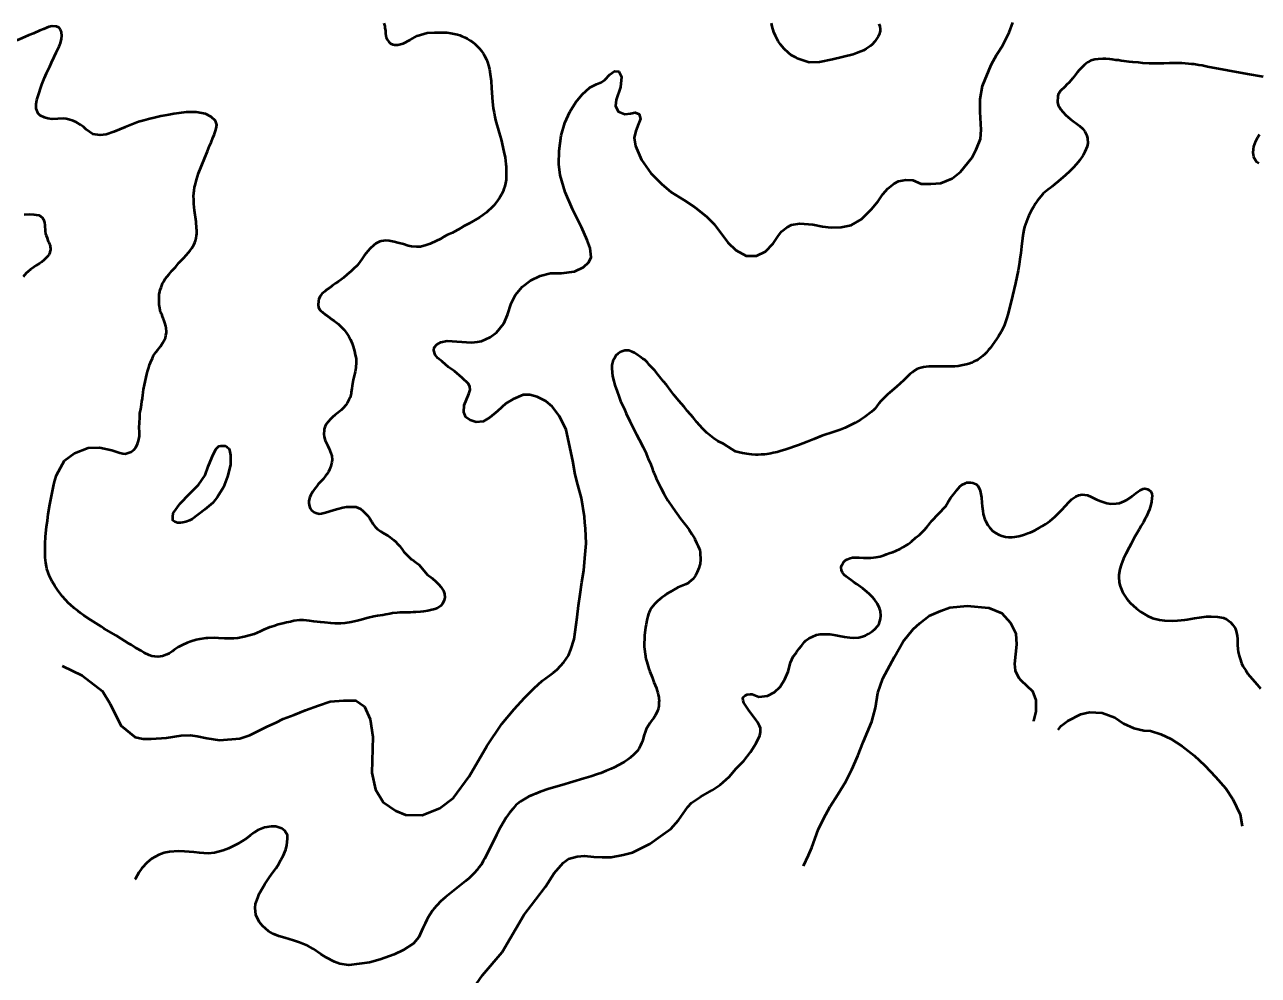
# Model space of a CAD drawing. Header units: metres. Extents: x 531395 to 538605, y 1843190 to 1853105.
# Drawn here: x 532076 to 533342, y 1845342 to 1846317 of the extents above; entities that cross this region are included whole.
import ezdxf

# ---------------------------------------------------------------- set-up
doc = ezdxf.new("R2010")
doc.units = ezdxf.units.M
doc.header["$LTSCALE"] = 4
doc.layers.add('2', color=7, linetype='Continuous', lineweight=53)

msp = doc.modelspace()

# ---------------------------------------------------------------- linework, layer by layer
at = {"layer": '2'}
for points in [[(532112.52, 1846312.42), (532111.03, 1846314.56), (532108.68, 1846315.6), (532104.23, 1846315.7), (532100.76, 1846315.05), (532095.28, 1846312.8), (532091.36, 1846311.31), (532084.86, 1846308.28), (532080.31, 1846306.48), (532073.47, 1846303.52), (532068.49, 1846301.67), (532061.21, 1846298.65), (532056.11, 1846296.89), (532054.25, 1846296.35)], [(532215.42, 1846022.14), (532214.24, 1846028.54), (532214.04, 1846030.06), (532213.83, 1846032.8), (532213.82, 1846036.48), (532214.08, 1846040.51), (532214.54, 1846043.65), (532214.91, 1846045.25), (532215.8, 1846047.91), (532217.46, 1846051.73), (532218.6, 1846054.11), (532220.18, 1846056.85), (532221.99, 1846059.09), (532224.18, 1846061.51), (532227.01, 1846065.06), (532230.53, 1846068.71), (532234.11, 1846073.05), (532236.97, 1846075.89), (532239.12, 1846078.22), (532243.87, 1846083.56), (532245.77, 1846085.89), (532247.49, 1846088.29), (532249.4, 1846091.51), (532250.54, 1846094.03), (532251.14, 1846095.67), (532251.87, 1846098.3), (532252.35, 1846101.08), (532252.5, 1846102.98), (532252.51, 1846106.22), (532252.38, 1846108.53), (532251.74, 1846115.18), (532250.2, 1846126.79), (532249.63, 1846133.74), (532249.37, 1846138.25), (532249.3, 1846141.01), (532249.5, 1846144.95), (532249.77, 1846147.3), (532250.33, 1846150.74), (532250.76, 1846152.85), (532252.11, 1846158.15), (532252.2, 1846158.39), (532254.12, 1846164.99), (532263.6, 1846187.6), (532265.68, 1846193.08), (532267.24, 1846196.6), (532269.06, 1846201.49), (532270.36, 1846204.43), (532271.86, 1846208.39), (532272.55, 1846210.81), (532273.22, 1846214.6), (532271.64, 1846218.68), (532267.34, 1846222.98), (532261.45, 1846225.92), (532251.78, 1846227.73), (532245.68, 1846227.73), (532241.6, 1846227.55), (532234.17, 1846226.62), (532228.92, 1846225.96), (532223.71, 1846225.08), (532215.46, 1846223.6), (532210.3, 1846222.29), (532202.98, 1846220.48), (532198.26, 1846219.22), (532192.69, 1846217.63), (532179.05, 1846212.12), (532167.51, 1846207.59), (532159.36, 1846204.65), (532153.25, 1846203.97), (532146, 1846205.1), (532139.17, 1846209.91), (532136.41, 1846212.44), (532133.24, 1846214.71), (532128.58, 1846217.34), (532125.65, 1846218.64), (532121.25, 1846220.08), (532118.61, 1846220.75), (532115.35, 1846221.12), (532109.95, 1846220.77), (532104.09, 1846220.59), (532099.81, 1846221.16), (532096.24, 1846222.15), (532091.86, 1846224.38), (532089.62, 1846226.31), (532087.86, 1846231.42), (532087.75, 1846235.84), (532088.42, 1846240.26), (532090.62, 1846247.41), (532092.07, 1846251.81), (532093.54, 1846255.99), (532096.24, 1846262.77), (532098.41, 1846267.59), (532101.64, 1846274.54), (532103.58, 1846278.56), (532106.26, 1846284.56), (532108.29, 1846288.7), (532111.29, 1846294.84), (532112.6, 1846298.56), (532113.71, 1846303.02), (532114.13, 1846305.85), (532113.54, 1846309.66), (532112.52, 1846312.42)], [(532444.59, 1846319.08), (532445.37, 1846315.93), (532445.61, 1846314.05), (532446.07, 1846311.14), (532446.34, 1846308.21), (532446.95, 1846304.17), (532447.77, 1846302.17), (532449.61, 1846299.73), (532451.14, 1846298.2), (532453.59, 1846296.98), (532455.44, 1846296.73), (532458.89, 1846296.71), (532464.38, 1846297.98), (532471.57, 1846301.79), (532478.75, 1846306.01), (532488.9, 1846308.97), (532496.5, 1846309.4), (532508.98, 1846309.29), (532513.35, 1846308.65), (532516.73, 1846308), (532520.12, 1846307.16), (532522.34, 1846306.48), (532524.54, 1846305.68), (532527.81, 1846304.25), (532529.88, 1846303.19), (532533.11, 1846301.28), (532535.7, 1846299.47), (532538.1, 1846297.46), (532540.89, 1846294.75), (532542.65, 1846292.88), (532544.33, 1846290.91), (532545.19, 1846289.77), (532546.62, 1846287.62), (532547.92, 1846285.4), (532549.67, 1846281.83), (532550.89, 1846278.78), (532551.92, 1846275.59), (532552.88, 1846271.64), (532553.65, 1846266.57), (532554.47, 1846259.71), (532554.84, 1846252.33), (532555.87, 1846238.22), (532556.73, 1846231.73), (532557.53, 1846226.83), (532558.37, 1846222.9), (532559.18, 1846219.57), (532562.71, 1846206.53), (532564.71, 1846199.66), (532567.75, 1846187.03), (532568.81, 1846181.21), (532569.77, 1846174.24), (532569.99, 1846172.03), (532570.17, 1846168.57), (532570.03, 1846160.54), (532569.87, 1846158.27), (532569.27, 1846154.74), (532568.55, 1846151.82), (532567.7, 1846148.91), (532566.89, 1846146.63), (532566.35, 1846145.38), (532565.22, 1846143.15), (532563.11, 1846139.65), (532561.55, 1846137.35), (532559.89, 1846135.09), (532557.19, 1846131.81), (532554.17, 1846128.71), (532551.98, 1846126.73), (532549.71, 1846124.83), (532546.2, 1846122.16), (532542.55, 1846119.72), (532531.91, 1846113.55), (532526.61, 1846110.69), (532521.15, 1846107.41), (532516.5, 1846104.9), (532515.01, 1846103.97), (532509.79, 1846101.77), (532506.13, 1846099.68), (532502.39, 1846097.49), (532498.41, 1846095.65), (532492.08, 1846092.75), (532487.95, 1846091.37), (532481.96, 1846089.57), (532478.06, 1846089.36), (532472.76, 1846089.75), (532469.6, 1846090.5), (532464.61, 1846092.17), (532458.78, 1846093.63), (532455.12, 1846094.61), (532449.82, 1846095.66), (532446.45, 1846095.91), (532441.74, 1846095.32), (532440.36, 1846094.86), (532436.2, 1846092.99), (532434.04, 1846091.1), (532430.55, 1846087.69), (532428.01, 1846085.08), (532424.61, 1846080.92), (532422.49, 1846077.98), (532419.33, 1846073.47), (532417.03, 1846070.5), (532413.48, 1846066.8)], [(532752.72, 1846137.42), (532763.69, 1846130.08), (532775.91, 1846120.4), (532783.36, 1846112.75), (532797.61, 1846093.94), (532805.61, 1846086.25), (532816.2, 1846080.37), (532827, 1846080.12), (532836.26, 1846084.75), (532844.02, 1846093.08), (532848.69, 1846100.19), (532852.42, 1846105.15), (532858.23, 1846109.8), (532862.93, 1846112.07), (532871.47, 1846113.6), (532884.85, 1846112.46), (532894.45, 1846110.45), (532903.63, 1846109.36), (532913.72, 1846109.67), (532923.91, 1846111.82), (532934.52, 1846117.9), (532944.75, 1846128.13), (532951.77, 1846136.27), (532956.44, 1846143.38), (532961.56, 1846149.36), (532968.06, 1846154.63), (532972.63, 1846157), (532980.13, 1846158.34), (532987.46, 1846157.73), (532996.01, 1846154.06), (533005.79, 1846154.06), (533016.17, 1846154.67), (533027.78, 1846159.56), (533036.34, 1846166.29), (533048.34, 1846181.01), (533052.43, 1846189.46), (533056.74, 1846200.41), (533057.61, 1846209.64), (533056.48, 1846228.06), (533056.36, 1846240.92), (533058.82, 1846254.64), (533067.68, 1846276.35), (533073.43, 1846286.94), (533079.18, 1846295.82), (533086.27, 1846309.37), (533089.79, 1846319.79)], [(532868.7, 1846282.79), (532867.09, 1846283.56), (532862.57, 1846286.28), (532859.63, 1846288.61), (532855.35, 1846292.51), (532851.56, 1846297.23), (532849.26, 1846300.59), (532846.24, 1846306.06), (532844.77, 1846309.62), (532843.05, 1846315.44), (532842.34, 1846319.08)], [(532952.37, 1846318.18), (532953.38, 1846316), (532953.86, 1846312.72), (532953.72, 1846310.6), (532952.86, 1846307.35), (532951.86, 1846305.23), (532949.74, 1846302.12), (532948.26, 1846300.04), (532945.64, 1846297.15), (532943.44, 1846295.47), (532939.56, 1846292.72), (532936.7, 1846291.05), (532933.79, 1846289.76)], [(532933.79, 1846289.76), (532929.4, 1846288.11), (532926.01, 1846286.85), (532904.95, 1846281.73), (532891.37, 1846279.1), (532880.86, 1846278.66), (532868.7, 1846282.79)], [(533346.85, 1846264.02), (533330.64, 1846266.65), (533289.73, 1846274.3), (533284.34, 1846275.51), (533280.73, 1846275.9), (533275.58, 1846276.92), (533273.79, 1846277.01), (533266.89, 1846277.72), (533263.31, 1846277.89), (533259.73, 1846278.07), (533256.17, 1846278.04), (533250.56, 1846277.76), (533245.03, 1846277.58), (533240.85, 1846277.48), (533234.36, 1846277.5), (533229.86, 1846277.46), (533223.32, 1846277.89), (533218.95, 1846278.49), (533212.93, 1846278.89), (533209.21, 1846279.36), (533204.22, 1846279.89), (533201.11, 1846280.44), (533198.33, 1846280.93), (533195.69, 1846281.12), (533191.76, 1846281.57), (533189.41, 1846281.9), (533185.39, 1846282.23), (533182.43, 1846282.49), (533177.66, 1846282.1), (533174.25, 1846281.77), (533169.91, 1846280.49), (533167.06, 1846278.98), (533163.43, 1846276.22), (533161.28, 1846274.17), (533158.14, 1846270.85), (533156.07, 1846268.18), (533152.43, 1846263.74), (533151.26, 1846262.24), (533147.79, 1846258.24), (533145.25, 1846255.93), (533143.13, 1846253.68), (533138.74, 1846249.46), (533136.5, 1846245.62), (533136.06, 1846244.1), (533135.78, 1846237.99), (533136.61, 1846234.74), (533139.03, 1846230.44), (533141.13, 1846227.88), (533144.37, 1846224.62), (533146.83, 1846222.52), (533149.27, 1846220.63), (533151.73, 1846218.53), (533155.77, 1846215.58), (533158.41, 1846213.72), (533161.85, 1846210.49), (533163.75, 1846207.9), (533165.85, 1846203.66), (533166.65, 1846200.62), (533166.93, 1846195.94), (533166.19, 1846192.6), (533163.96, 1846187.09), (533162.01, 1846183.39), (533158.28, 1846178.1), (533155.1, 1846174.25), (533151.69, 1846170.57), (533148.34, 1846167.22), (533143.56, 1846162.75), (533139.24, 1846158.85), (533136.49, 1846156.52), (533132.59, 1846153.41), (533130.21, 1846151.54), (533128.51, 1846150.07), (533126.22, 1846148.32), (533121.12, 1846144.14), (533120.4, 1846143.32), (533115.4, 1846136.98), (533113.36, 1846133.99), (533111.44, 1846130.9), (533109.18, 1846127.01), (533106.47, 1846121.65), (533105.02, 1846118.3), (533102.92, 1846112.75), (533102, 1846109.91), (533101.25, 1846106.96), (533100.51, 1846103.3), (533099.75, 1846098.5), (533098.94, 1846089.99), (533098.07, 1846082.86), (533097.23, 1846076.79), (533096.36, 1846071.33), (533095.25, 1846065.27), (533092.57, 1846052.11), (533089.7, 1846039.1), (533086.66, 1846026.75), (533084.81, 1846020.07), (533083.73, 1846016.57), (533082.06, 1846011.69), (533080.92, 1846008.63), (533079.76, 1846005.83)], [(532650.86, 1845770.3), (532651.95, 1845785.08), (532651.24, 1845800.5), (532651.24, 1845800.5), (532650.75, 1845806.59), (532650.26, 1845812.67), (532650.26, 1845812.67), (532647.19, 1845831.7), (532643.46, 1845845.27), (532640.93, 1845855.96), (532638.55, 1845870.01), (532631.68, 1845901.78), (532624.67, 1845915.8), (532617.23, 1845925.88), (532610.66, 1845931.13), (532601.9, 1845935.52), (532594.45, 1845937.71), (532587.42, 1845937.53), (532577.35, 1845933.35), (532569.6, 1845928.68), (532561.04, 1845920.79), (532553.24, 1845914.61), (532546.29, 1845910.47), (532539.07, 1845909.63), (532533.13, 1845911.63), (532533.13, 1845911.63), (532528.58, 1845914.66), (532526.66, 1845920.04), (532527.03, 1845927.08), (532531.72, 1845938.61), (532533.15, 1845942.97), (532532.71, 1845946.04), (532531.4, 1845949.11), (532524.84, 1845955.26), (532516.96, 1845961.89), (532510.99, 1845966.04), (532504.3, 1845971.73), (532499.91, 1845975.2), (532497.13, 1845978.76), (532495.85, 1845983.24), (532496.26, 1845986.2), (532498.8, 1845989.4), (532502.85, 1845991.59), (532509.58, 1845993.02), (532534.54, 1845991.39), (532540.51, 1845992.14), (532544.62, 1845992.66), (532553.42, 1845996.7), (532560.15, 1846001.79), (532567.6, 1846010.95), (532571.41, 1846019.9), (532575.25, 1846031.33), (532579.72, 1846040.14), (532586.42, 1846048.35), (532595.01, 1846055.05), (532604.79, 1846059.85), (532615.58, 1846062.5), (532626.68, 1846062.38), (532640.17, 1846064.06), (532649.22, 1846068.66), (532654.75, 1846073.93), (532657.18, 1846078.95), (532656.1, 1846088.3), (532653.22, 1846096.37), (532647.16, 1846109.67), (532638.02, 1846128.1), (532630.61, 1846145.55), (532625.47, 1846162.94), (532624.17, 1846174.21), (532624.41, 1846187.91), (532626.58, 1846203.57), (532630.34, 1846216.6), (532635.39, 1846227.85), (532641.35, 1846237.81), (532648.07, 1846245.8), (532655.95, 1846253.07), (532662.57, 1846256.31), (532667.71, 1846258.42), (532671.41, 1846260.89), (532676.37, 1846266.42), (532681.06, 1846269.66), (532685.74, 1846269.23), (532688.2, 1846263.81), (532687.16, 1846253.24), (532682.83, 1846240.46), (532682.15, 1846234.24), (532684.87, 1846228.42), (532691.66, 1846225.55), (532697.61, 1846226.24), (532702.43, 1846227.44), (532706.5, 1846225.76), (532707.73, 1846220.73), (532705.96, 1846215.57), (532703.14, 1846208.35), (532701.47, 1846201.37), (532702.76, 1846193.01), (532708.71, 1846178.84), (532718.49, 1846165.11), (532729.34, 1846154.2), (532739.4, 1846145.46), (532752.72, 1846137.42)], [(533342.21, 1846174.95), (533340.01, 1846176.66), (533337.78, 1846180.25), (533337.27, 1846181.76), (533336.66, 1846185.77), (533336.91, 1846189.67), (533337.3, 1846192.34), (533338.11, 1846195.06), (533339.34, 1846197.83), (533341.32, 1846202.06), (533342.98, 1846204.67)], [(532075.34, 1846122.81), (532080.96, 1846123.03), (532085.22, 1846122.61), (532087.74, 1846122.36), (532090.57, 1846121.85), (532092.22, 1846120.91), (532094.07, 1846119.14), (532095.12, 1846117.64), (532096.3, 1846114.35), (532096.61, 1846111.9), (532096.55, 1846110.08), (532096.8, 1846107.33), (532096.85, 1846105.43), (532097.34, 1846103), (532097.96, 1846101.17), (532098.83, 1846098.79), (532099.34, 1846097.04), (532100.16, 1846095.04), (532100.79, 1846093.87), (532101.35, 1846092.41), (532101.94, 1846090.76), (532102.21, 1846089.36), (532102.3, 1846087.94), (532102.27, 1846086.6), (532101.86, 1846084.54), (532101.55, 1846083.26), (532100.74, 1846081.34), (532099.58, 1846079.85), (532097.4, 1846077.47), (532095.57, 1846076), (532093.07, 1846073.87), (532091.03, 1846072.56), (532087.77, 1846070.33), (532085.3, 1846068.68), (532081.8, 1846066.14), (532079.54, 1846064.33), (532077.39, 1846062.43), (532074.21, 1846058.78)], [(532413.48, 1846066.8), (532410.81, 1846064.46), (532406.94, 1846061.01), (532403.04, 1846057.74), (532400.43, 1846055.69), (532397.88, 1846053.94), (532395.24, 1846052.08), (532391.55, 1846049.51), (532389.27, 1846047.88), (532385.74, 1846045.53), (532383.75, 1846043.84), (532380.91, 1846041.29), (532379.29, 1846038.98), (532377.87, 1846035.83), (532377.27, 1846033.75), (532376.97, 1846030.08), (532377.28, 1846027.63), (532378.42, 1846025.38), (532379.66, 1846023.91), (532381.14, 1846022.76), (532384.42, 1846020.21), (532386.86, 1846018.32), (532390.76, 1846015.46), (532393.49, 1846013.51), (532397.52, 1846010.38), (532399.98, 1846008.3), (532403.73, 1846004.37), (532405.96, 1846001.78), (532408.6, 1845997.52), (532410.14, 1845994.46), (532412.1, 1845990.22), (532413.15, 1845987.19), (532414.31, 1845982.55), (532415.16, 1845978.84), (532416.01, 1845975.12), (532416.21, 1845971.22), (532415.61, 1845965.41), (532415.16, 1845961.33), (532413.14, 1845953.05), (532411.89, 1845947.06), (532411.76, 1845944.27), (532411.1, 1845940.36), (532410.98, 1845939.1), (532409.86, 1845935.04), (532408.64, 1845932.59), (532406.78, 1845929.1), (532405.32, 1845927.01), (532402.64, 1845923.99), (532400.51, 1845921.91), (532397.3, 1845919.3), (532394.28, 1845916.72), (532392.29, 1845915.04), (532389.56, 1845912.4), (532387.7, 1845910.45), (532385.21, 1845907.46), (532384.19, 1845905.7), (532383.14, 1845902.6), (532383.1, 1845901.45), (532382.73, 1845897.48), (532383.11, 1845894.47), (532384.32, 1845890.99), (532385.35, 1845888.82), (532387.14, 1845885.22), (532388.36, 1845882.41), (532390, 1845877.74), (532391, 1845875.09), (532391.42, 1845871.03), (532390.97, 1845868.49), (532390.21, 1845864.66), (532388.64, 1845861.12), (532387.69, 1845858.8), (532386.23, 1845856.71), (532384.67, 1845854.69), (532382.04, 1845851.3), (532380.01, 1845849.13), (532377.14, 1845846.09), (532375.69, 1845844), (532373.05, 1845840.61), (532371.51, 1845838.4), (532369.55, 1845835), (532368.6, 1845832.68), (532367.54, 1845828.92), (532367.47, 1845826.42), (532368.09, 1845823.05), (532368.91, 1845821.05), (532370.28, 1845819.31), (532372.82, 1845817.34), (532374.63, 1845816.61), (532378, 1845815.69), (532380.56, 1845815.92), (532384.73, 1845816.92), (532387.95, 1845818), (532393.56, 1845819.75), (532397.17, 1845820.69), (532402.54, 1845822.13), (532406.17, 1845822.87), (532412.19, 1845822.96), (532415.86, 1845822.65), (532420.39, 1845820.83), (532422.94, 1845818.86), (532425.02, 1845816.73)], [(532221.81, 1845671.25), (532217.44, 1845669.55), (532212.65, 1845668.86), (532209.46, 1845669.12), (532206.51, 1845669.71), (532203.52, 1845670.67), (532198.54, 1845673.01), (532195.33, 1845675), (532191.02, 1845677.33), (532189.75, 1845678.31), (532185.34, 1845681.1), (532183.08, 1845682.42), (532169.68, 1845690.75), (532157.29, 1845698.06), (532154.29, 1845699.91), (532143.55, 1845706.83), (532136.74, 1845711.32), (532132.86, 1845714.03), (532130.69, 1845715.66), (532126.75, 1845718.8), (532122.97, 1845722.12), (532121.04, 1845723.99), (532117.84, 1845727.4), (532114.84, 1845730.94), (532110.19, 1845736.78), (532106.78, 1845741.62), (532104.13, 1845746.16), (532102.42, 1845749.68), (532101.53, 1845751.7), (532100.02, 1845755.47), (532098.75, 1845759.35), (532098.21, 1845761.51), (532097.5, 1845765.45), (532096.98, 1845770.99), (532096.78, 1845777.54), (532096.92, 1845784.8), (532097.41, 1845792.49), (532098.39, 1845802.32), (532099.2, 1845808.86), (532100.13, 1845815.38), (532101.77, 1845825.13), (532104.41, 1845838.8), (532105.93, 1845845.64), (532106.95, 1845849.73), (532108.47, 1845855.29), (532116.66, 1845870.47), (532127.17, 1845877.91), (532141.19, 1845883.17), (532152.57, 1845883.61), (532165.28, 1845880.98), (532173.71, 1845878.19), (532176.48, 1845877.39), (532179.19, 1845877.16), (532184.16, 1845878.74), (532185.32, 1845879.36), (532188.39, 1845881.56), (532189.85, 1845883.66), (532191.66, 1845887.52), (532192.73, 1845890.43), (532193.56, 1845895.22), (532193.76, 1845898.98), (532193.53, 1845904.59), (532193.89, 1845908.56), (532194.08, 1845914.7), (532194.23, 1845918.83), (532194.97, 1845922.85), (532195.88, 1845927.74), (532196.25, 1845930.85), (532196.65, 1845933.77), (532196.8, 1845934.84), (532197.09, 1845937.17), (532197.54, 1845940.38), (532197.96, 1845943.12), (532198.98, 1845947.93), (532199.47, 1845950.96), (532200.67, 1845955.79), (532201.24, 1845958.92), (532201.93, 1845961.79), (532203.26, 1845965.68), (532203.97, 1845968.35), (532204.98, 1845970.97), (532206.93, 1845975.23), (532208.13, 1845977.87), (532210.7, 1845981.82), (532212.45, 1845983.86), (532215.16, 1845987.36), (532217.32, 1845990.78), (532218.75, 1845993.07), (532220.28, 1845996.13), (532220.85, 1845998.4), (532221.42, 1846001.53), (532221.57, 1846002.6), (532221.14, 1846005.99), (532220.67, 1846008.23), (532219.68, 1846011.55), (532219.15, 1846013.49), (532218.12, 1846016.33), (532217.45, 1846017.87), (532216.88, 1846019.33), (532215.46, 1846021.66), (532215.42, 1846022.14)], [(533079.76, 1846005.83), (533077.99, 1846002.42), (533075.1, 1845997.73), (533073.25, 1845994.88), (533066.53, 1845985.51), (533065.11, 1845983.74), (533062.8, 1845981.14), (533061.26, 1845979.56), (533058.79, 1845977.29), (533057.15, 1845975.95), (533054.45, 1845974.07), (533052.56, 1845973), (533050.05, 1845971.74), (533047.49, 1845970.59), (533044.86, 1845969.59), (533042.14, 1845968.78), (533038.67, 1845967.98), (533033.97, 1845967.19), (533030.31, 1845966.88), (533023.79, 1845966.74), (533010.26, 1845966.87), (533003.84, 1845966.67), (533000.98, 1845966.43), (532998.16, 1845966.03), (532995.51, 1845965.45), (532993.16, 1845964.65), (532991.45, 1845963.85), (532988.81, 1845962.26), (532986.68, 1845960.74), (532984.61, 1845959.1), (532982.11, 1845956.88), (532978.01, 1845952.83), (532974.25, 1845949.47), (532970.49, 1845945.93), (532963.72, 1845940.21), (532961.15, 1845937.93), (532957.43, 1845934.32), (532954.52, 1845931.21), (532952.58, 1845928.88), (532951.16, 1845926.97), (532949.83, 1845924.93), (532948.48, 1845923.2), (532947.41, 1845922.17), (532944.94, 1845920.17), (532937.83, 1845914.83), (532934.66, 1845912.66), (532933.63, 1845912.04), (532928.07, 1845909.01), (532921.29, 1845905.66), (532917.81, 1845904), (532912.85, 1845901.88), (532906.46, 1845899.66), (532894.04, 1845895.61), (532885.58, 1845892.11), (532878.95, 1845889.55), (532869.95, 1845885.93), (532857.03, 1845881.59), (532851.18, 1845879.82), (532847.97, 1845878.95), (532844.07, 1845878.03), (532841.53, 1845877.55), (532837.57, 1845876.94), (532835.03, 1845876.63), (532831.8, 1845876.36), (532828.56, 1845876.23), (532826.01, 1845876.25), (532821.96, 1845876.55), (532819.3, 1845876.86), (532812.4, 1845877.84), (532808.16, 1845878.76), (532805.28, 1845879.58), (532801.68, 1845882.1), (532792.86, 1845887.51), (532787.35, 1845890.26), (532782.68, 1845893.21), (532775.85, 1845898.86), (532771.41, 1845902.99), (532765.69, 1845909.63), (532761.83, 1845914.5), (532756.14, 1845920.96), (532752.54, 1845925.29), (532747.25, 1845931.6), (532742.17, 1845937.76), (532738.97, 1845941.94), (532734.39, 1845947.87), (532731.45, 1845951.52), (532728.63, 1845954.9), (532726.03, 1845958.11), (532722.4, 1845962.62), (532720.16, 1845965.21), (532716.87, 1845968.62), (532714.97, 1845970.77), (532712.14, 1845973.48), (532710.26, 1845974.77), (532707.19, 1845977.16), (532705.11, 1845978.43), (532701.58, 1845980.66), (532699.34, 1845981.72), (532695.72, 1845983.18), (532693.71, 1845983.21), (532691.72, 1845983.06)], [(532691.72, 1845983.06), (532688.67, 1845982.2), (532686.83, 1845981.58), (532684.49, 1845979.66), (532682.69, 1845978), (532680.71, 1845974.79), (532679.51, 1845972.15), (532678.39, 1845968.09), (532678.48, 1845965.13), (532678.67, 1845960.57), (532679.12, 1845956.99), (532680.37, 1845951.6), (532681.56, 1845947.45), (532684, 1845940.96), (532685.56, 1845936.19), (532687.35, 1845931.06), (532690.96, 1845923.67), (532693.13, 1845918.58), (532696.89, 1845910.74), (532699.59, 1845905.24), (532703.77, 1845897.06), (532706.53, 1845891.86), (532710.75, 1845884.17), (532713, 1845879.19), (532715.83, 1845871.9), (532718.06, 1845867.11), (532720.11, 1845861.44), (532721, 1845858.87), (532721.16, 1845859.02), (532721.69, 1845857.74), (532722.45, 1845855.74), (532724.09, 1845851.9), (532728.71, 1845842.17), (532731.7, 1845836.53), (532736, 1845829.47), (532741.16, 1845821.61), (532749.26, 1845810.28), (532756.13, 1845801.61), (532757.96, 1845799.12), (532760.61, 1845794.77), (532763.18, 1845790.77), (532763.71, 1845789.74), (532765.32, 1845785.83), (532767.11, 1845782.55), (532768.22, 1845780.18), (532768.44, 1845779.47), (532768.62, 1845778.72), (532768.95, 1845775.82), (532769.29, 1845768.12), (532769.18, 1845765.06), (532769.04, 1845764.17), (532768.86, 1845763.27), (532767.82, 1845759.88), (532766.1, 1845755.78), (532764.36, 1845752.45), (532762.85, 1845750.22), (532761.88, 1845749.06), (532759.9, 1845747.11), (532757.81, 1845745.44), (532756.69, 1845744.67), (532754.7, 1845743.59), (532746.24, 1845739.98), (532742.03, 1845737.83), (532738.5, 1845735.78), (532734.94, 1845733.51), (532732.75, 1845732.02), (532729.44, 1845729.49), (532725.32, 1845725.87), (532722.66, 1845723.25), (532720.8, 1845721.18), (532719.14, 1845719.06), (532717.75, 1845716.94), (532716.71, 1845714.91), (532715.91, 1845712.88), (532715.26, 1845710.8), (532714.28, 1845706.53), (532713.52, 1845702.15), (532713.11, 1845699.39), (532712.08, 1845690.78), (532711.84, 1845687.66), (532711.69, 1845682.48), (532711.75, 1845679.32), (532711.89, 1845677.26), (532712.24, 1845674.08), (532712.55, 1845672.07), (532713.49, 1845667.05), (532714.24, 1845663.95), (532716.53, 1845656.59), (532717.44, 1845653.91), (532719.74, 1845648.22), (532721.69, 1845642.95), (532724.18, 1845636.93), (532724.77, 1845635.1), (532725.58, 1845632.1), (532726.15, 1845629.84), (532726.62, 1845627.53), (532726.78, 1845626.33), (532726.88, 1845624.31), (532726.83, 1845622.28), (532726.59, 1845618.73), (532726.26, 1845616.43)], [(532936.02, 1845738.86), (532933.5, 1845740.86), (532929.76, 1845743.48), (532927.26, 1845745.29), (532923.93, 1845747.58), (532921.64, 1845749.22), (532918.8, 1845751.47), (532916.91, 1845752.97), (532914.99, 1845755.52), (532914.1, 1845757.42), (532913.71, 1845760.81), (532914.41, 1845763), (532916.26, 1845765.98), (532917.89, 1845767.6), (532919.75, 1845768.87), (532923.03, 1845770.2), (532925.35, 1845770.76), (532929.44, 1845770.95), (532932.31, 1845770.9), (532936.73, 1845770.65), (532939.9, 1845770.54), (532944.3, 1845770.47), (532947.12, 1845770.8), (532949.76, 1845771.11), (532953.87, 1845771.96), (532957.82, 1845773.28), (532960.39, 1845774.15), (532964.16, 1845775.45), (532966.73, 1845776.32), (532969.74, 1845777.53), (532974.18, 1845779.67), (532977.42, 1845781.38), (532982.39, 1845784.63), (532985.81, 1845787.22), (532990.51, 1845791.21), (532993.99, 1845794.09), (532998.79, 1845798.85), (533001.77, 1845801.97), (533006.94, 1845808.49), (533020.7, 1845823.26), (533023.59, 1845827.99), (533026.13, 1845831.63), (533030.21, 1845836.78), (533032.33, 1845839.89), (533035.54, 1845843.51), (533037.52, 1845845.37), (533041.22, 1845847.23), (533042.41, 1845847.65), (533046.39, 1845847.92), (533048.93, 1845847.45), (533052.25, 1845846.02), (533054.06, 1845844.42), (533056.11, 1845840.74), (533056.86, 1845837.58), (533057.76, 1845832.24), (533058.27, 1845827.05), (533058.58, 1845823.55), (533059.15, 1845818.65), (533059.65, 1845815.17), (533061.31, 1845809.92), (533062.05, 1845808.48), (533064.39, 1845803.88), (533066.42, 1845801.25), (533069.58, 1845797.89), (533072.08, 1845796.08), (533076.03, 1845794.15), (533078.63, 1845793.12), (533082.58, 1845792.04), (533085.39, 1845791.7), (533089.41, 1845791.6), (533092.13, 1845792.01), (533095.98, 1845792.55), (533099.77, 1845793.66), (533101.97, 1845794.48), (533105.46, 1845795.65), (533107.66, 1845796.48), (533110.02, 1845797.52), (533112.72, 1845798.98), (533117.04, 1845801.2), (533120.18, 1845802.99), (533123.37, 1845805.08), (533128.24, 1845808.42), (533132.94, 1845812.4), (533135.94, 1845815.33), (533140.44, 1845820.15), (533143.49, 1845823.56), (533147.84, 1845827.98), (533150.49, 1845830.67), (533154.75, 1845833.46), (533157.74, 1845834.86), (533161.01, 1845835.52), (533166.46, 1845834.63), (533170.26, 1845833.16), (533175.93, 1845830.38), (533180.26, 1845828.49), (533186.49, 1845826.63), (533190.47, 1845826.04), (533196.09, 1845826.22), (533199.56, 1845826.72), (533204.23, 1845828.5), (533206.84, 1845829.85)], [(533206.84, 1845829.85), (533210.56, 1845832.38), (533212.75, 1845834.07), (533216.07, 1845836.75), (533218.45, 1845838.46), (533220.67, 1845839.96), (533223.76, 1845841.27), (533225.46, 1845841.47), (533228.02, 1845840.81), (533229.61, 1845840.23), (533231.53, 1845838.54), (533232.52, 1845836.55), (533232.93, 1845833.83), (533232.71, 1845831.61), (533232.1, 1845827.81), (533231.4, 1845824.77), (533230.13, 1845820.14), (533228.97, 1845816.95), (533227.14, 1845812.91), (533225.56, 1845810.06), (533223.99, 1845807.2), (533221.43, 1845802.89), (533219.41, 1845799.7), (533216.57, 1845794.59), (533214.51, 1845790.91), (533211.37, 1845785.01), (533209.17, 1845780.94), (533205.89, 1845774.63), (533203.57, 1845769.97), (533200.98, 1845763.46), (533199.68, 1845759.01), (533198.66, 1845752.97), (533198.69, 1845751.07), (533199.07, 1845745.29), (533200.01, 1845741.29), (533202.69, 1845734.72), (533206.84, 1845728.52), (533210.47, 1845724.45), (533216.97, 1845718.61), (533221.39, 1845715.11), (533228.28, 1845710.85), (533233.13, 1845708.55), (533240.6, 1845706.74), (533245.74, 1845706.09), (533253.3, 1845705.92), (533258.81, 1845706.18), (533266.35, 1845707.05), (533268.8, 1845707.34), (533276.21, 1845708.48), (533281.36, 1845709.37), (533288.71, 1845710.22), (533293.49, 1845710.2), (533300.12, 1845709.92), (533306.05, 1845708.98), (533309.26, 1845707.63), (533313.18, 1845704.36), (533315.45, 1845702.05), (533318.09, 1845698.25), (533319.11, 1845695.21), (533320.14, 1845690.46), (533320.4, 1845687.34), (533320.56, 1845684.3), (533320.54, 1845681.24), (533320.77, 1845676.78), (533321.28, 1845673.98), (533322.25, 1845669.79), (533323.06, 1845666.92), (533324.71, 1845662.53), (533326.02, 1845659.43), (533328.94, 1845654.9), (533331.24, 1845651.54), (533335.66, 1845646.32), (533340.55, 1845640.39), (533344.24, 1845636.62)], [(532425.02, 1845816.73), (532428.21, 1845813.4), (532429.76, 1845811.01), (532432.01, 1845807.56), (532433.15, 1845805.32), (532435.54, 1845802.27), (532437.71, 1845800.25), (532441.31, 1845797.45), (532444.18, 1845795.9), (532448.41, 1845793.46), (532451.12, 1845791.7), (532454.51, 1845789.07), (532456.38, 1845787.1), (532458.92, 1845784.45), (532460.47, 1845782.74), (532461.84, 1845781), (532463.68, 1845778.55), (532464.96, 1845776.7), (532467.62, 1845773.79), (532469.79, 1845771.76), (532473.02, 1845768.92), (532475.11, 1845767.46), (532477.95, 1845765.42), (532479.33, 1845764.35), (532480.28, 1845763.61), (532489.02, 1845753.43), (532494.09, 1845749.66), (532498.29, 1845745.89), (532500.93, 1845743.16), (532503.06, 1845740.66), (532505.59, 1845736.48), (532506.62, 1845733.64), (532506.9, 1845729.85), (532506.29, 1845727.1), (532504.67, 1845723.26), (532502.84, 1845721.12), (532499.47, 1845718.97), (532496.74, 1845717.86), (532492.48, 1845716.76), (532489.5, 1845716.19), (532485.08, 1845715.54), (532482.07, 1845715.16), (532477.42, 1845714.86), (532474.68, 1845714.61), (532471.94, 1845714.36), (532467.83, 1845714.33), (532465.33, 1845714.39), (532460.85, 1845714.31), (532458.02, 1845713.95), (532453.48, 1845713.57), (532450.58, 1845713.11), (532446.35, 1845712.49), (532443.28, 1845711.81), (532437.92, 1845711.04), (532434.21, 1845710.19), (532428.55, 1845708.81), (532424.74, 1845707.86), (532421.05, 1845706.82), (532416.95, 1845705.92), (532410.83, 1845704.39), (532404.35, 1845703.48), (532400.18, 1845703.14), (532394.25, 1845703.16), (532390.2, 1845703.42), (532383.61, 1845704.12), (532379.35, 1845704.54), (532372.57, 1845705.22), (532368.2, 1845705.72), (532361.99, 1845706.47), (532357.88, 1845706.43), (532352.23, 1845705.72), (532348.6, 1845704.98), (532344.69, 1845704.1), (532340.89, 1845703.15), (532335.88, 1845701.94), (532331.47, 1845700.44), (532329.18, 1845699.67), (532327.32, 1845699.24), (532321.05, 1845696.64), (532317.64, 1845694.87), (532311.55, 1845692.29), (532307.48, 1845691.2), (532301.2, 1845689.46), (532294.66, 1845688.25), (532290.43, 1845687.62), (532284.98, 1845687.61), (532281.12, 1845687.89), (532274.89, 1845687.97), (532270.36, 1845688.26), (532263.78, 1845688.1), (532261.69, 1845688.03), (532255.58, 1845687.16), (532252.03, 1845686.53), (532246.52, 1845684.69), (532242.79, 1845683.17), (532237.54, 1845680.78), (532233.57, 1845678.95), (532229.33, 1845676.12), (532227.24, 1845674.52), (532224.25, 1845672.42), (532221.81, 1845671.25)], [(532114.35, 1845659.6), (532134.73, 1845649.84), (532155.63, 1845633.71), (532163.55, 1845620.66), (532174.41, 1845598.59), (532189.34, 1845586.5), (532197.41, 1845584.82), (532205.75, 1845584.82), (532221.39, 1845585.87), (532236.35, 1845588.2), (532245.7, 1845588.65), (532253, 1845587.61), (532262.73, 1845585.52), (532275.93, 1845583.43), (532296.77, 1845585.17), (532306.85, 1845588.65), (532324.57, 1845597.34), (532333.95, 1845601.51), (532341.24, 1845605.33), (532352.36, 1845609.51), (532364.17, 1845614.37), (532377.37, 1845618.89), (532389.53, 1845623.06), (532403.08, 1845624.11), (532415.57, 1845624.08), (532424.53, 1845618.02), (532430.45, 1845604.98), (532433.34, 1845586.97), (532432.11, 1845549.97), (532436, 1845532.95), (532443.92, 1845519.9), (532456.86, 1845510.82), (532466.83, 1845506.76), (532483.83, 1845506.65), (532501.88, 1845513.54), (532515.94, 1845524.45), (532532.08, 1845546.35), (532550.28, 1845577.23), (532565.48, 1845600.15), (532578.14, 1845615.4), (532588.98, 1845626.89), (532588.98, 1845626.89), (532598.81, 1845636.86), (532606.78, 1845644.25), (532614.55, 1845649.67), (532614.55, 1845649.67), (532618.45, 1845652.76), (532622.34, 1845655.85), (532622.34, 1845655.85), (532629.21, 1845663.54), (532633.81, 1845670.32), (532636.45, 1845676.33), (532639.63, 1845686.94), (532642.81, 1845709.71), (532642.81, 1845709.71), (532644.3, 1845721.46), (532645.79, 1845733.21), (532645.79, 1845733.21), (532647.66, 1845745.43), (532649.53, 1845757.66), (532649.53, 1845757.66), (532650.86, 1845770.3)], [(532512.5, 1845294.47), (532545.8, 1845342.26), (532565.95, 1845366.14), (532588.19, 1845404), (532600.29, 1845419.92), (532610.37, 1845432.86), (532619.42, 1845447.19), (532628.45, 1845457.62), (532634.01, 1845461.79), (532642.7, 1845464.22), (532650.34, 1845464.92), (532660.07, 1845463.88), (532668.41, 1845463.53), (532677.79, 1845463.53), (532689.95, 1845465.96), (532699.67, 1845468.05), (532717.39, 1845477.08), (532728.51, 1845485.08), (532738.93, 1845492.38), (532746.92, 1845501.42), (532756.3, 1845514.98), (532760.27, 1845519.06), (532769.34, 1845525.39), (532781.36, 1845532.28), (532789.56, 1845537.75), (532798.85, 1845545.83), (532806.16, 1845554.32), (532813.73, 1845562.42), (532820.89, 1845571.22), (532826.71, 1845580.51), (532830.24, 1845588.13), (532830.96, 1845591.5), (532830.96, 1845593.62), (532830.96, 1845595.73), (532830.08, 1845598.03), (532828.32, 1845601.74), (532826.02, 1845604.98), (532819.2, 1845613.67), (532814.06, 1845621.8), (532813.14, 1845623.98), (532812.79, 1845626.27), (532813.67, 1845628.04), (532815.26, 1845629.28), (532817.38, 1845630.16), (532820.73, 1845630.69), (532822.31, 1845630.51), (532829.17, 1845627.97), (532838.01, 1845628.88), (532845.22, 1845632.63), (532851.15, 1845638.16), (532855.84, 1845646.03), (532859.22, 1845653.96), (532861.83, 1845663.09), (532864.58, 1845669.16), (532867.32, 1845672.44), (532868.02, 1845673.76), (532870.75, 1845677.42), (532873, 1845680.26), (532876.17, 1845684.26), (532877.36, 1845685.54), (532881.07, 1845688.07), (532883.88, 1845689.45), (532888.62, 1845691.34), (532892.24, 1845692.23), (532898.15, 1845692.35), (532902.28, 1845692.16), (532908.22, 1845691.22), (532911.74, 1845690.48), (532917.32, 1845689.31), (532922.75, 1845688.61), (532926.21, 1845688.43), (532931.99, 1845688.82), (532935.5, 1845689.8), (532938.91, 1845690.86), (532941.88, 1845692.45), (532945.96, 1845695.21), (532948.4, 1845697.22), (532951.42, 1845700.81), (532952.85, 1845703.27), (532954.13, 1845707.91), (532954.53, 1845711.01), (532954.07, 1845715.83), (532953.16, 1845718.78), (532950.91, 1845723.29), (532948, 1845727.83), (532945.58, 1845730.6), (532942.97, 1845733.36), (532940.13, 1845735.61), (532936.02, 1845738.86)], [(532875.01, 1845454.65), (532880.33, 1845465.45), (532883.72, 1845473.39), (532890.34, 1845491.49), (532895.6, 1845502.77), (532902.63, 1845515.54), (532910.37, 1845527.74), (532918.51, 1845541.18), (532924.73, 1845553.42), (532930.88, 1845567.28), (532936.37, 1845581.27), (532945.29, 1845602.77), (532946.63, 1845607.67), (532949.07, 1845616.56), (532951.36, 1845632.12), (532956.56, 1845646.72), (532968.42, 1845669.05), (532977.55, 1845684.54), (532987.68, 1845697.25), (532994.49, 1845703.58), (533004.23, 1845710.89), (533015.91, 1845716.24), (533025.16, 1845719.65), (533043.17, 1845721.11), (533065.44, 1845719.32), (533078.7, 1845713.81), (533087.59, 1845703.89), (533093.13, 1845692.78), (533093.75, 1845681.68), (533091.49, 1845661.59), (533092.28, 1845654.79), (533095.9, 1845647.67), (533098.25, 1845645.04), (533110.24, 1845633.61), (533113.45, 1845624.51), (533113.6, 1845613), (533111.17, 1845603.35), (533110.99, 1845602.85)], [(532726.26, 1845616.43), (532725.98, 1845615.29), (532725.29, 1845613.45), (532723.15, 1845608.95), (532721.61, 1845606.3), (532718.94, 1845602.97), (532717.57, 1845601.05), (532714.82, 1845596.61), (532713.77, 1845594.65), (532712.49, 1845591.5), (532711.64, 1845588.8), (532710.25, 1845583.75), (532709.82, 1845582.5), (532708.91, 1845580.22), (532707.87, 1845577.97), (532706.11, 1845574.65), (532704.65, 1845572.52), (532704.15, 1845571.91), (532701.26, 1845568.96), (532697.2, 1845565.44), (532694.59, 1845563.37), (532691.59, 1845561.29), (532689.6, 1845560.06), (532685.4, 1845557.71), (532680.67, 1845555.33), (532677.92, 1845554.07), (532672.74, 1845551.89), (532667.05, 1845549.74), (532663.6, 1845548.53), (532656.83, 1845546.32), (532649.65, 1845544.1), (532627.15, 1845537.44), (532613.93, 1845533.36), (532604.98, 1845530.35), (532599.94, 1845528.46), (532597.43, 1845527.41), (532593.41, 1845525.51), (532587.96, 1845522.49), (532584.75, 1845520.48), (532581.71, 1845518.16), (532580.06, 1845516.63), (532577.13, 1845513.44), (532573.5, 1845508.86), (532570.02, 1845503.99), (532566.55, 1845498.43), (532562.95, 1845491.82), (532560.18, 1845486.39), (532550.2, 1845466.19), (532547.81, 1845461.59), (532546.51, 1845459.32), (532544.18, 1845455.69), (532541.71, 1845452.36), (532540.2, 1845450.5), (532537.21, 1845447.11), (532532.96, 1845442.89), (532531.99, 1845442), (532528.28, 1845438.92), (532507.6, 1845422.38), (532502.9, 1845418.28), (532498.79, 1845414.02), (532495.93, 1845410.56), (532494.45, 1845408.61), (532491.99, 1845405.02), (532489.78, 1845401.35), (532488.66, 1845399.28), (532486.85, 1845395.51), (532484.62, 1845390.56), (532480.34, 1845381.53), (532474.86, 1845374.76), (532464.46, 1845368.07), (532455.18, 1845363.62), (532440.82, 1845358.51), (532429.76, 1845355.55), (532408.71, 1845352.68), (532399.43, 1845353.95), (532393.96, 1845356.12), (532385.4, 1845360.42), (532379.76, 1845364.09), (532372.04, 1845369.43), (532366.48, 1845372.35), (532357.79, 1845376.06), (532351.88, 1845377.89), (532342.84, 1845380.52), (532336.82, 1845382.44), (532331.05, 1845384.66), (532326.06, 1845387.64), (532319.78, 1845392.86), (532316.36, 1845397.15), (532313.03, 1845404.12), (532312.33, 1845411.37), (532312.93, 1845415.53), (532315.09, 1845421.86), (532316.65, 1845425.93), (532319.94, 1845431.53), (532322.43, 1845435.7), (532326.42, 1845441.95), (532329.48, 1845446.18), (532333.96, 1845452.2), (532336.73, 1845456.5), (532338.85, 1845460.63), (532341.05, 1845464.87)], [(533136.33, 1845594.22), (533139.57, 1845598.02), (533146.37, 1845603.44), (533159.71, 1845610.05), (533168.73, 1845612.18), (533181.75, 1845611.32), (533194.47, 1845606.65), (533203.57, 1845600.6), (533214.25, 1845595.81), (533224.21, 1845593.51), (533231.27, 1845592.93), (533241.78, 1845589.63), (533252.13, 1845584.9), (533263.79, 1845577.21), (533275.98, 1845567.75), (533286.97, 1845557.5), (533286.97, 1845557.5), (533297.9, 1845545.95), (533308.35, 1845533.81), (533315.66, 1845522.81), (533323.06, 1845507.29), (533325.39, 1845495.13)], [(532341.05, 1845464.87), (532343.86, 1845471.37), (532345, 1845475.77), (532345.64, 1845482.13), (532345.5, 1845486.02), (532343, 1845490.6), (532339.91, 1845492.74), (532333.68, 1845494.82), (532328.9, 1845495.06), (532321.87, 1845494), (532315.24, 1845491.09), (532311.41, 1845488.67), (532307.45, 1845485.67), (532303.39, 1845482.75), (532294.77, 1845477.14), (532292.43, 1845475.93), (532285.02, 1845472.27), (532279.63, 1845470.25), (532270.55, 1845467.93), (532264.34, 1845467.25), (532255.44, 1845467.71), (532249.35, 1845468.47), (532239.84, 1845469.24), (532233.72, 1845469.52), (532224.65, 1845468.91), (532218.88, 1845467.71), (532213.67, 1845465.71), (532206.11, 1845461.65), (532201.74, 1845458.13), (532196.21, 1845452.1), (532192.88, 1845447.73), (532189.14, 1845440.95), (532188.97, 1845440.63)]]:
    msp.add_lwpolyline(points, dxfattribs=at)
msp.add_lwpolyline([(532264.07, 1845864.03), (532268.14, 1845874), (532272.19, 1845881.97), (532274.07, 1845884.1), (532275.27, 1845885.1), (532277.07, 1845885.5), (532279.06, 1845885.5), (532281.46, 1845885.3), (532283.66, 1845884.1), (532285.26, 1845882.7), (532286.06, 1845880.9), (532287.15, 1845875.88), (532287.09, 1845865.88), (532284.01, 1845853.9), (532279.94, 1845842.93), (532273.88, 1845832.96), (532268.84, 1845827), (532260.8, 1845820.05), (532247.74, 1845810.13), (532245.11, 1845808.95), (532241.32, 1845807.55), (532238.12, 1845806.75), (532235.72, 1845806.35), (532232.73, 1845806.35), (532229.93, 1845807.35), (532227.93, 1845808.75), (532228.04, 1845812.51), (532228.39, 1845816.33), (532235.33, 1845826.07), (532245.06, 1845836.15), (532254.44, 1845845.53), (532261.04, 1845855.27)], close=True, dxfattribs=at)

doc.saveas('drawing.dxf')
